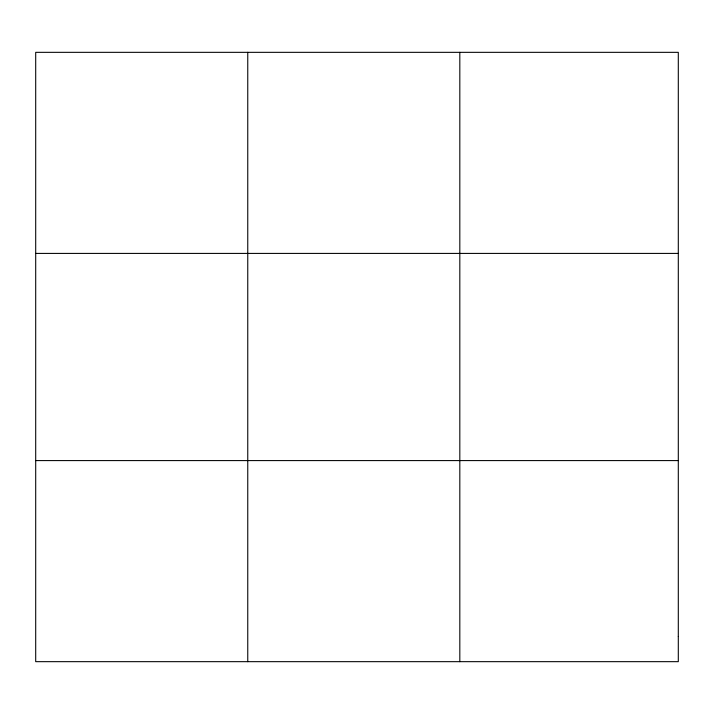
<?xml version="1.0" encoding="UTF-8"?>
<svg xmlns="http://www.w3.org/2000/svg" width="714" height="714" viewBox="0 0 714 714"><rect width="100%" height="100%" fill="white"/><g stroke="black" fill="none" stroke-linecap="round" stroke-linejoin="round"><path stroke-width="1.07" d="M247.758 52.336L247.758 661.664M459.816 52.336L459.816 661.664M35.7 253.416L678.3 253.416M35.7 460.584L678.3 460.584M678.3 636.531L678.3 661.664L35.7 661.664L35.7 52.336L678.3 52.336L678.3 636.531"/></g></svg>
